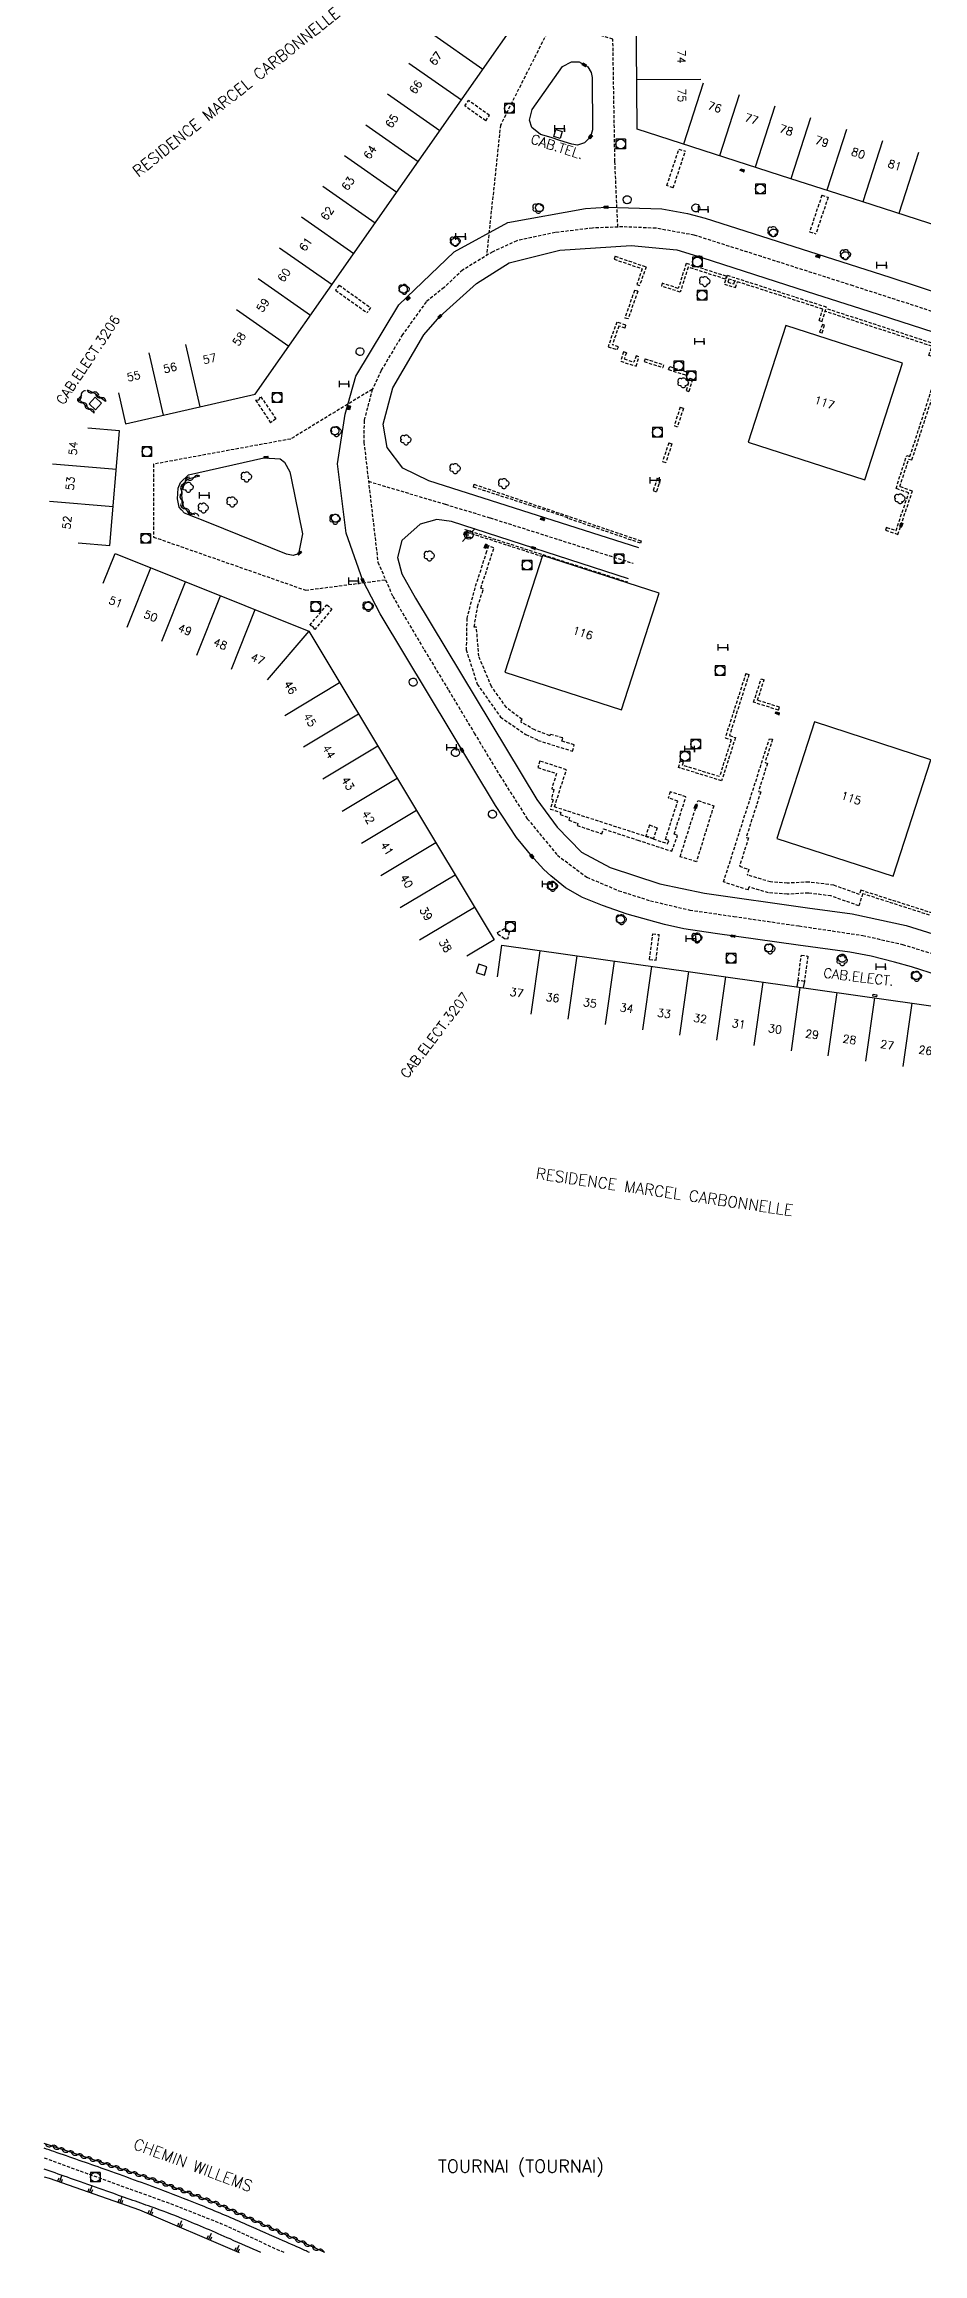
# Model space of a CAD drawing. Header units: millimetres. Extents: x 79000 to 80000, y 145000 to 146001.
# Drawn here: x 79000 to 79137.3, y 144999.8 to 145345 of the extents above; entities that cross this region are included whole.
import ezdxf
from ezdxf.enums import TextEntityAlignment as Align

# ---------------------------------------------------------------- set-up
doc = ezdxf.new("R2010")
doc.units = ezdxf.units.MM
doc.linetypes.add('DASHED', pattern=[0.75, 0.5, -0.25])
doc.layers.get('0').update_dxf_attribs({"linetype": 'CONTINUOUS'})
for name, color, linetype in [('W0001', 6, 'DASHED'), ('W0008', 7, 'CONTINUOUS'), ('W0100', 7, 'CONTINUOUS'), ('W0105', 7, 'CONTINUOUS'), ('W0112', 1, 'DASHED'), ('W0211', 2, 'CONTINUOUS'), ('W0300', 7, 'CONTINUOUS'), ('W0310', 3, 'CONTINUOUS'), ('W0400', 7, 'CONTINUOUS'), ('W0420', 7, 'CONTINUOUS'), ('W0471', 7, 'CONTINUOUS'), ('W0980', 7, 'CONTINUOUS'), ('W0984', 7, 'CONTINUOUS'), ('W0989', 7, 'CONTINUOUS'), ('W0991', 7, 'CONTINUOUS'), ('W1102', 7, 'CONTINUOUS'), ('W1474', 7, 'CONTINUOUS')]:
    doc.layers.add(name, color=color, linetype=linetype)
doc.styles.get("Standard").update_dxf_attribs({"font": 'romans.shx', "width": 0.85})

# ---------------------------------------------------------------- blocks, each defined once
blk = doc.blocks.new('T300')
for p, q in [((-0.8, 0.51), (-0.86, 0.34)), ((-0.86, 0.34), (-0.86, 0.17)), ((-0.86, 0.17), (-0.74, 0.06)), ((-0.69, 0.63), (-0.8, 0.51)), ((-0.8, -0.06), (-0.74, 0.06)), ((-0.74, 0.06), (-0.69, 0.11)), ((-0.57, 0.69), (-0.69, 0.63)), ((-0.46, 0.69), (-0.57, 0.69)), ((-0.29, 0.63), (-0.46, 0.69)), ((-0.29, 0.63), (-0.17, 0.74)), ((-0.23, 0.57), (-0.29, 0.63)), ((-0.17, 0.74), (-0.06, 0.8)), ((-0.06, 0.8), (0.06, 0.8)), ((0.06, 0.8), (0.23, 0.74)), ((0.23, 0.74), (0.34, 0.63)), ((0.34, 0.63), (0.4, 0.51)), ((0.46, 0.46), (0.34, 0.46)), ((0.4, 0.51), (0.4, 0.46)), ((0.57, 0.4), (0.46, 0.46)), ((0.57, 0.4), (0.69, 0.29)), ((0.69, 0.29), (0.74, 0.17)), ((0.74, 0.06), (0.69, -0.17)), ((0.74, 0.17), (0.74, 0.06)), ((-0.8, -0.17), (-0.8, -0.06)), ((-0.8, -0.23), (-0.8, -0.17)), ((-0.74, -0.34), (-0.8, -0.23)), ((-0.69, -0.4), (-0.74, -0.34)), ((-0.51, -0.46), (-0.69, -0.4)), ((-0.4, -0.46), (-0.51, -0.46)), ((-0.4, -0.46), (-0.34, -0.46)), ((-0.34, -0.46), (-0.34, -0.4)), ((-0.34, -0.51), (-0.34, -0.46)), ((-0.29, -0.63), (-0.34, -0.51)), ((-0.17, -0.74), (-0.29, -0.63)), ((-0.06, -0.8), (-0.17, -0.74)), ((0.06, -0.8), (-0.06, -0.8)), ((0.17, -0.74), (0.06, -0.8)), ((0.23, -0.69), (0.17, -0.74)), ((0.29, -0.46), (0.23, -0.46)), ((0.29, -0.63), (0.23, -0.69)), ((0.46, -0.4), (0.29, -0.46)), ((0.34, -0.51), (0.29, -0.63)), ((0.34, -0.51), (0.34, -0.46)), ((0.57, -0.34), (0.46, -0.4)), ((0.63, -0.29), (0.57, -0.34)), ((0.69, -0.17), (0.63, -0.29))]:
    blk.add_line(p, q)
blk = doc.blocks.new('t310o')
at = {"color": 0, "linetype": 'Continuous'}
for centre, start, end in [((-0.5, 0.38), 216.8699, 323.1304), ((0.5, -0.37), 36.8699, 143.1303)]:
    blk.add_arc(centre, 0.625, start, end, dxfattribs=at)
blk = doc.blocks.new('T400')
for p, q in [((-0.15, 0.3), (0.15, 0.3)), ((-0.15, -0.25), (-0.15, 0.3)), ((-0.15, 0.15), (0.15, 0.15)), ((-0.15, 0), (0.15, 0)), ((0.15, 0.3), (0.15, -0.25)), ((-0.15, -0.15), (0.15, -0.15)), ((-0.15, -0.25), (-0.15, -0.3)), ((-0.15, -0.3), (0.15, -0.3)), ((0.15, -0.3), (0.15, -0.25))]:
    blk.add_line(p, q)
blk = doc.blocks.new('T420')
for p, q in [((0.75, 0.75), (-0.75, 0.75)), ((-0.75, 0.75), (-0.75, -0.75)), ((0.75, 0.75), (0.75, -0.75)), ((0.75, -0.75), (-0.75, -0.75))]:
    blk.add_line(p, q)
blk.add_ellipse((0, 0), major_axis=(-0.53, 0.53), ratio=1, start_param=3.926991, end_param=10.210176)
blk = doc.blocks.new('T471')
for p, q in [((-0.333334, 0.333334), (-0.333334, -0.333334)), ((-0.333334, 0.333334), (0.333334, 0.333334)), ((-0.333334, 0), (0, 0)), ((0.500001, 0.500001), (1.000002, 1.000002)), ((-0.500001, -0.500001), (-1.000002, -1.000002)), ((-0.333334, -0.333334), (0.333334, -0.333334))]:
    blk.add_line(p, q)
blk.add_ellipse((0, 0), major_axis=(0.471405, 0.471405), ratio=1, start_param=5.4977871438, end_param=11.780972451)
blk = doc.blocks.new('t211o')
at = {"color": 0, "linetype": 'Continuous'}
for p, q in [((-0.29, 0.5), (-0.29, 0)), ((0, 1), (0, 0)), ((0.29, 0.5), (0.29, 0))]:
    blk.add_line(p, q, dxfattribs=at)
blk = doc.blocks.new('T1474')
at = {"color": 0, "linetype": 'Continuous', "flags": 128}
for points in [[(-0.75, -0.5), (-0.75, 0.5)], [(-0.75, 0), (0.75, 0)], [(0.75, 0), (0.75, -0.5), (0.75, 0.5)]]:
    blk.add_lwpolyline(points, dxfattribs=at)

msp = doc.modelspace()

# ---------------------------------------------------------------- linework, layer by layer
at = {"layer": 'W0001'}
for points in [[(79089.62, 145316.47), (79089.16, 145326.72), (79088.85, 145345.81), (79079.53, 145348.73), (79071.29, 145332.4), (79069.11, 145312.03)], [(79139.4, 145303.06), (79126.39, 145307.27), (79112.05, 145311.86), (79101.54, 145315.2), (79095.58, 145316.28), (79090.4, 145316.5), (79085.66, 145316.31), (79079.84, 145315.59), (79073.82, 145314.31), (79070.07, 145312.61), (79065.37, 145309.74), (79062.47, 145307.02), (79059.68, 145304.79), (79055.99, 145299.67), (79052.65, 145294.06), (79051.26, 145291.11), (79049.97, 145286.23), (79049.95, 145282.84), (79052.14, 145264.11), (79054.45, 145258.76), (79059.38, 145250.41), (79063.17, 145244.11), (79067.19, 145237.41), (79071.18, 145230.77), (79075.48, 145224.01), (79080.18, 145218.32), (79084.79, 145214.88), (79089.76, 145212.78), (79094.72, 145211.21), (79100.86, 145209.75), (79107.76, 145208.75), (79117.93, 145207.28), (79127.9, 145205.78), (79134.1, 145204.39), (79140.7, 145202.33)], [(79051.26, 145291.11), (79038.52, 145283.35), (79017.07, 145279.41), (79017.07, 145268.04), (79040.85, 145259.73), (79053.34, 145261.35)], [(79050.67, 145276.74), (79062.68, 145273.15), (79069.65, 145271.04), (79092, 145263.94)]]:
    msp.add_lwpolyline(points, dxfattribs=at)
at = {"layer": 'W0001', "flags": 128}
msp.add_lwpolyline([(79000, 145014.8), (79000.14, 145014.75), (79010.86, 145010.86), (79019.71, 145007.67), (79027.59, 145004.57), (79035.83, 145000.77), (79037.53, 145000)], dxfattribs=at)
at = {"layer": 'W0008'}
for points in [[(79080.56, 145330), (79079.2, 145330.43), (79077.52, 145330.95), (79076.21, 145332.02), (79075.83, 145333.15), (79076.25, 145334.85), (79080.96, 145341.57), (79082.36, 145342.29), (79083.57, 145342.27), (79084.91, 145341.52), (79085.44, 145340.63), (79085.59, 145339.82), (79085.65, 145331.66), (79085.35, 145330.58), (79084.43, 145329.64), (79083.3, 145329.28), (79082.42, 145329.4), (79080.56, 145330)], [(79139.71, 145199.54), (79135.48, 145200.88), (79132.82, 145201.64), (79129.2, 145202.56), (79125.86, 145203.16), (79117.82, 145204.27), (79104.83, 145206.07), (79099.92, 145206.81), (79096.89, 145207.5), (79091.1, 145209.1), (79087.21, 145210.45), (79084.12, 145211.72), (79081.46, 145213.23), (79079.14, 145215.08), (79078.06, 145216.11), (79076.48, 145217.79), (79073.79, 145221.09), (79070.49, 145226.07), (79060.05, 145243.46), (79052.49, 145256.04), (79049.76, 145261.26), (79047.18, 145268.63), (79045.8, 145279.46), (79047.02, 145287.21), (79048.67, 145293.15), (79055.42, 145304.3), (79064.04, 145312.59), (79072.45, 145317.16), (79084.56, 145319.35), (79087.79, 145319.57), (79096.52, 145319.29), (79100.52, 145318.58), (79103.24, 145317.83), (79132.1, 145308.61), (79145.1, 145304.35)], [(79092.91, 145266.33), (79060.09, 145276.84), (79056.03, 145278.78), (79053.6, 145282.04), (79052.98, 145285.66), (79054.47, 145291.34), (79059.31, 145299.61), (79061.81, 145302.49), (79067.55, 145307.66), (79072.64, 145310.87), (79080.57, 145312.86), (79091.72, 145313.6), (79098.86, 145312.89), (79102.74, 145311.71), (79119.2, 145306.41), (79128.84, 145303.31), (79140.61, 145299.51)], [(79021.11, 145272.71), (79020.85, 145274.02), (79020.94, 145275.69), (79021.28, 145276.57), (79022.57, 145277.74), (79034.33, 145280.41), (79036.85, 145280.27), (79037.54, 145279.72), (79038.37, 145278.2), (79038.59, 145277.22), (79040.34, 145268.51), (79039.71, 145265.4), (79038.89, 145265.17), (79037.88, 145265.36), (79025.6, 145270.33), (79021.93, 145271.78), (79021.46, 145272.31), (79021.11, 145272.71)], [(79091.3, 145261.53), (79063.66, 145270.47), (79061.32, 145270.76), (79058.76, 145270.06), (79055.87, 145267.49), (79055.19, 145264.83), (79055.88, 145262.3), (79058.02, 145258.49), (79076.94, 145227.03), (79080.14, 145222.71), (79083.96, 145218.82), (79088.44, 145216.4), (79096.17, 145213.86), (79103.14, 145212.37), (79119.23, 145210.12), (79126.21, 145209.15), (79134.68, 145207.35), (79138.81, 145206.03)]]:
    msp.add_lwpolyline(points, dxfattribs=at)
for points in [[(79041.46, 145000, 0.000096), (79040.72, 145000.34, 0.002463), (79037.35, 145001.86, 0.00147), (79031.68, 145004.36, 0.006532), (79024.98, 145007.19, 0.006871), (79018.55, 145009.7, 0.00248), (79014.11, 145011.34, 0.002337), (79009.39, 145013.04, 0.001864), (79001.52, 145015.78, 0.001029), (79000, 145016.3)], [(79033.86, 145000, 0.000282), (79029.05, 145002.13, 0.007667), (79021.62, 145005.29, 0.011818), (79016.72, 145007.15, 0.000151), (79013.44, 145008.31, -0.000136), (79009.79, 145009.59, -0.000073), (79005.06, 145011.26, 0.000089), (79001.22, 145012.61, 0.000934), (79000, 145013.04)]]:
    msp.add_lwpolyline(points, format="xyb", dxfattribs=at)
at = {"layer": 'W0100'}
for points in [[(79011.6, 145290.58), (79012.72, 145285.71), (79032.96, 145290.34), (79078.75, 145355.71), (79074.65, 145358.58)], [(79203.83, 145273), (79206.14, 145268.57), (79198.85, 145264.75), (79178.13, 145304.14), (79127.73, 145320.45), (79116.65, 145324.02), (79092.66, 145331.74), (79092.51, 145351.31), (79097.51, 145351.35)], [(79079.6, 145330.63), (79079.93, 145331.69), (79080.92, 145331.37), (79080.59, 145330.32), (79079.6, 145330.63)], [(79128.22, 145276.95), (79134.11, 145295.18), (79115.89, 145301.08), (79109.99, 145282.85), (79128.22, 145276.95)], [(79007.01, 145288.86), (79007.99, 145287.93), (79008.95, 145288.96), (79007.96, 145289.89), (79007.01, 145288.86)], [(79005.29, 145267.12), (79010.27, 145266.7), (79011.79, 145284.62), (79006.81, 145285.05)], [(79009.21, 145260.84), (79011.07, 145265.48), (79041.35, 145253.33), (79070.3, 145205.1), (79066.01, 145202.53)], [(79096.1, 145259.25), (79077.87, 145265.14), (79071.96, 145246.94), (79090.18, 145241.05), (79096.1, 145259.25)], [(79138.53, 145233.25), (79120.34, 145239.15), (79114.47, 145220.95), (79132.65, 145215.05), (79138.53, 145233.25)], [(79070.8, 145199.3), (79071.49, 145204.25), (79141.51, 145194.39), (79140.81, 145189.43)], [(79068.78, 145199.6), (79069.17, 145200.89), (79067.9, 145201.31), (79067.51, 145200.02), (79068.78, 145199.6)], [(79129.46, 145196.28), (79129.51, 145196.59), (79130.09, 145196.5), (79130.04, 145196.19), (79129.46, 145196.28)]]:
    msp.add_lwpolyline(points, dxfattribs=at)
at = {"layer": 'W0105'}
msp.add_line((79117.64, 145197.75), (79117.78, 145198.74), dxfattribs=at)
msp.add_lwpolyline([(79118.76, 145198.61), (79118.59, 145197.64)], dxfattribs=at)
at = {"layer": 'W0112'}
for p, q in [((79069.57, 145333.91), (79066.3, 145336.22)), ((79068.99, 145333.06), (79069.57, 145333.91)), ((79098.27, 145322.61), (79100.17, 145328.31)), ((79099.17, 145328.65), (79100.17, 145328.31)), ((79122.47, 145321.11), (79120.55, 145315.4)), ((79121.5, 145321.44), (79122.47, 145321.11)), ((79089.18, 145311.9), (79089.03, 145311.45)), ((79046.08, 145307.39), (79045.52, 145306.59)), ((79045.52, 145306.59), (79050.45, 145303.08)), ((79092.22, 145306.56), (79090.71, 145302.23)), ((79092.73, 145306.43), (79092.22, 145306.56)), ((79092.58, 145307.49), (79093.03, 145307.34)), ((79096.56, 145307.68), (79096.42, 145307.24)), ((79106.56, 145308.77), (79106.42, 145308.34)), ((79089.79, 145301), (79088.75, 145298.08)), ((79090.76, 145300.69), (79089.79, 145301)), ((79121.09, 145301.86), (79121.52, 145301.72)), ((79121.58, 145301.24), (79121.14, 145300.04)), ((79090.96, 145296.81), (79090.61, 145295.85)), ((79090.61, 145295.85), (79092.12, 145295.38)), ((79093.88, 145295.88), (79093.74, 145295.45)), ((79093.74, 145295.45), (79096.65, 145294.51)), ((79097.55, 145294.2), (79100.44, 145293.27)), ((79100.86, 145292.85), (79100.28, 145290.92)), ((79100.63, 145293.74), (79100.44, 145293.27)), ((79033.03, 145289.4), (79035.37, 145285.9)), ((79100.28, 145290.92), (79100.71, 145290.75)), ((79099.38, 145288.33), (79098.43, 145285.44)), ((79098.43, 145285.44), (79098.92, 145285.26)), ((79097.57, 145282.76), (79096.62, 145279.86)), ((79096.62, 145279.86), (79097.11, 145279.7)), ((79067.17, 145276.27), (79093.27, 145267.43)), ((79095.77, 145277.21), (79095.15, 145275.3)), ((79095.15, 145275.3), (79095.65, 145275.11)), ((79065.83, 145268.35), (79065.55, 145268.44)), ((79131.61, 145269.56), (79131.46, 145269.12)), ((79069.39, 145266.66), (79069.12, 145265.77)), ((79044.96, 145256.77), (79042.28, 145253.61)), ((79109.62, 145246.73), (79110.11, 145246.57)), ((79112.02, 145245.9), (79112.49, 145245.75)), ((79114.73, 145240.98), (79114.88, 145241.44)), ((79099.88, 145232.87), (79099.38, 145233.01)), ((79097.81, 145228.23), (79097.51, 145227.26)), ((79102.15, 145226.86), (79104.6, 145226.06)), ((79094.56, 145223.05), (79095.75, 145222.62)), ((79095.75, 145222.62), (79095.2, 145220.92)), ((79109.99, 145212.89), (79110.12, 145213.36)), ((79072.62, 145206.32), (79072.38, 145205.19)), ((79095.59, 145201.93), (79096.1, 145205.92)), ((79117.78, 145198.74), (79118.29, 145202.7)), ((79094.57, 145202.03), (79095.59, 145201.93)), ((79118.76, 145198.61), (79117.78, 145198.74))]:
    msp.add_line(p, q, dxfattribs=at)
for points in [[(79068.99, 145333.06), (79065.71, 145335.38), (79066.3, 145336.22)], [(79098.27, 145322.61), (79097.28, 145322.95), (79099.17, 145328.65)], [(79076.77, 145319.55), (79076.82, 145319.75), (79076.91, 145319.88), (79077.02, 145319.98), (79077.19, 145320.07), (79077.31, 145320.1), (79077.54, 145320.08), (79077.73, 145320), (79077.88, 145319.86), (79077.98, 145319.66), (79078.01, 145319.45), (79077.96, 145319.24), (79077.9, 145319.14), (79077.8, 145319.02), (79077.65, 145318.92), (79077.48, 145318.87), (79077.3, 145318.87), (79077.14, 145318.91), (79076.98, 145319.02), (79076.86, 145319.15), (79076.79, 145319.31), (79076.77, 145319.46), (79076.77, 145319.55)], [(79090.47, 145320.8), (79090.53, 145320.99), (79090.62, 145321.13), (79090.72, 145321.23), (79090.89, 145321.32), (79091.02, 145321.35), (79091.24, 145321.33), (79091.43, 145321.25), (79091.58, 145321.11), (79091.68, 145320.91), (79091.71, 145320.7), (79091.66, 145320.49), (79091.6, 145320.38), (79091.5, 145320.27), (79091.36, 145320.17), (79091.18, 145320.12), (79091.01, 145320.11), (79090.84, 145320.16), (79090.68, 145320.26), (79090.57, 145320.4), (79090.49, 145320.56), (79090.47, 145320.71), (79090.47, 145320.8)], [(79101.19, 145319.52), (79101.24, 145319.71), (79101.33, 145319.85), (79101.44, 145319.95), (79101.61, 145320.04), (79101.73, 145320.07), (79101.96, 145320.05), (79102.15, 145319.97), (79102.29, 145319.83), (79102.4, 145319.63), (79102.43, 145319.41), (79102.38, 145319.21), (79102.32, 145319.1), (79102.22, 145318.98), (79102.07, 145318.89), (79101.9, 145318.83), (79101.72, 145318.83), (79101.56, 145318.88), (79101.4, 145318.98), (79101.28, 145319.12), (79101.21, 145319.28), (79101.19, 145319.43), (79101.19, 145319.52)], [(79121.5, 145321.44), (79119.59, 145315.73), (79120.55, 145315.4)], [(79113.3, 145315.61), (79113.35, 145315.81), (79113.44, 145315.95), (79113.55, 145316.05), (79113.71, 145316.13), (79113.84, 145316.16), (79114.07, 145316.15), (79114.26, 145316.06), (79114.4, 145315.93), (79114.51, 145315.73), (79114.53, 145315.51), (79114.49, 145315.3), (79114.43, 145315.2), (79114.32, 145315.08), (79114.18, 145314.98), (79114.01, 145314.93), (79113.83, 145314.93), (79113.67, 145314.98), (79113.5, 145315.08), (79113.39, 145315.21), (79113.32, 145315.38), (79113.29, 145315.52), (79113.3, 145315.61)], [(79063.59, 145314.22), (79063.64, 145314.41), (79063.73, 145314.55), (79063.84, 145314.65), (79064.01, 145314.74), (79064.13, 145314.77), (79064.36, 145314.75), (79064.55, 145314.67), (79064.69, 145314.53), (79064.8, 145314.33), (79064.82, 145314.11), (79064.78, 145313.91), (79064.72, 145313.8), (79064.62, 145313.68), (79064.47, 145313.59), (79064.3, 145313.54), (79064.12, 145313.54), (79063.96, 145313.58), (79063.79, 145313.68), (79063.68, 145313.82), (79063.61, 145313.98), (79063.59, 145314.13), (79063.59, 145314.22)], [(79089.03, 145311.45), (79093.42, 145309.94), (79092.58, 145307.49)], [(79089.18, 145311.9), (79094.03, 145310.24), (79093.03, 145307.34)], [(79106.42, 145308.34), (79100.6, 145310.19), (79099.37, 145306.3), (79096.42, 145307.24)], [(79106.56, 145308.77), (79100.3, 145310.77), (79099.07, 145306.88), (79096.56, 145307.68)], [(79124.52, 145312.07), (79124.57, 145312.26), (79124.66, 145312.4), (79124.77, 145312.5), (79124.93, 145312.58), (79125.06, 145312.61), (79125.29, 145312.6), (79125.48, 145312.52), (79125.62, 145312.38), (79125.73, 145312.18), (79125.76, 145311.96), (79125.71, 145311.76), (79125.65, 145311.65), (79125.55, 145311.53), (79125.4, 145311.44), (79125.23, 145311.38), (79125.05, 145311.38), (79124.89, 145311.43), (79124.73, 145311.53), (79124.61, 145311.67), (79124.54, 145311.83), (79124.52, 145311.98), (79124.52, 145312.07)], [(79046.08, 145307.39), (79051, 145303.87), (79050.45, 145303.08)], [(79055.5, 145306.81), (79055.55, 145307.01), (79055.64, 145307.14), (79055.75, 145307.24), (79055.91, 145307.33), (79056.04, 145307.36), (79056.27, 145307.35), (79056.46, 145307.26), (79056.6, 145307.13), (79056.71, 145306.92), (79056.73, 145306.71), (79056.69, 145306.5), (79056.63, 145306.4), (79056.52, 145306.28), (79056.38, 145306.18), (79056.21, 145306.13), (79056.03, 145306.13), (79055.87, 145306.17), (79055.7, 145306.28), (79055.59, 145306.41), (79055.52, 145306.58), (79055.49, 145306.72), (79055.5, 145306.81)], [(79092.73, 145306.43), (79091.22, 145302.1), (79090.71, 145302.23)], [(79121.52, 145301.72), (79122.21, 145303.94), (79106.69, 145308.9), (79106.26, 145307.56), (79108, 145307.01), (79108.32, 145307.91)], [(79121.09, 145301.86), (79121.65, 145303.64), (79106.98, 145308.34), (79106.82, 145307.85), (79107.72, 145307.57), (79107.89, 145308.05)], [(79131.62, 145269.55), (79133.08, 145269.04), (79135.06, 145274.92), (79133.08, 145275.63), (79134.75, 145280.75), (79135.26, 145280.63), (79140.16, 145295.79), (79138.2, 145296.42), (79138.69, 145297.84), (79122.04, 145303.29)], [(79131.46, 145269.12), (79133.37, 145268.44), (79135.64, 145275.2), (79133.66, 145275.91), (79135.06, 145280.2), (79135.57, 145280.09), (79140.75, 145296.08), (79138.79, 145296.72), (79139.28, 145298.14), (79122.18, 145303.73)], [(79090.76, 145300.69), (79090.87, 145301.15), (79089.45, 145301.63), (79088.09, 145297.74), (79089.54, 145297.32), (79089.72, 145297.77), (79088.75, 145298.08)], [(79121.14, 145300.04), (79121.53, 145299.94), (79121.89, 145301.13), (79121.58, 145301.24)], [(79048.72, 145297.07), (79048.78, 145297.27), (79048.87, 145297.4), (79048.97, 145297.5), (79049.14, 145297.59), (79049.27, 145297.62), (79049.49, 145297.6), (79049.68, 145297.52), (79049.83, 145297.38), (79049.93, 145297.18), (79049.96, 145296.97), (79049.91, 145296.76), (79049.85, 145296.65), (79049.75, 145296.54), (79049.61, 145296.44), (79049.43, 145296.39), (79049.26, 145296.39), (79049.09, 145296.43), (79048.93, 145296.54), (79048.82, 145296.67), (79048.74, 145296.83), (79048.72, 145296.98), (79048.72, 145297.07)], [(79090.96, 145296.81), (79090.51, 145296.97), (79090.07, 145295.5), (79092.47, 145294.73), (79092.92, 145296.2), (79092.48, 145296.35), (79092.12, 145295.38)], [(79093.88, 145295.88), (79096.78, 145294.94), (79096.65, 145294.51)], [(79097.55, 145294.2), (79097.73, 145294.67), (79100.63, 145293.74)], [(79100.86, 145292.85), (79101.29, 145292.68), (79100.71, 145290.75)], [(79033.03, 145289.4), (79033.53, 145289.49), (79033.82, 145289.96), (79036.2, 145286.5), (79035.37, 145285.9)], [(79044.8, 145284.7), (79044.85, 145284.89), (79044.94, 145285.03), (79045.05, 145285.13), (79045.21, 145285.21), (79045.34, 145285.24), (79045.57, 145285.23), (79045.76, 145285.15), (79045.9, 145285.01), (79046.01, 145284.81), (79046.04, 145284.59), (79045.99, 145284.39), (79045.93, 145284.28), (79045.83, 145284.16), (79045.68, 145284.07), (79045.51, 145284.01), (79045.33, 145284.01), (79045.17, 145284.06), (79045.01, 145284.16), (79044.89, 145284.3), (79044.82, 145284.46), (79044.8, 145284.61), (79044.8, 145284.7)], [(79099.38, 145288.33), (79099.87, 145288.14), (79098.92, 145285.26)], [(79097.57, 145282.76), (79098.06, 145282.6), (79097.11, 145279.7)], [(79093.27, 145267.43), (79093.15, 145267.07), (79081.82, 145270.95), (79081.82, 145271.06), (79067.07, 145275.82), (79067.17, 145276.27)], [(79095.77, 145277.21), (79096.26, 145277.03), (79095.65, 145275.11)], [(79044.89, 145271.05), (79044.94, 145271.24), (79045.03, 145271.38), (79045.14, 145271.48), (79045.3, 145271.57), (79045.43, 145271.6), (79045.66, 145271.58), (79045.85, 145271.5), (79045.99, 145271.36), (79046.1, 145271.16), (79046.12, 145270.94), (79046.08, 145270.74), (79046.02, 145270.63), (79045.91, 145270.51), (79045.77, 145270.42), (79045.6, 145270.36), (79045.42, 145270.36), (79045.26, 145270.41), (79045.09, 145270.51), (79044.98, 145270.65), (79044.91, 145270.81), (79044.88, 145270.96), (79044.89, 145271.05)], [(79065.55, 145268.44), (79065.78, 145269.2), (79091.13, 145261.02)], [(79065.83, 145268.35), (79065.98, 145268.83), (79077.83, 145265.01)], [(79069.12, 145265.77), (79067.28, 145260.1), (79066.02, 145255.35), (79065.93, 145250.43), (79067.65, 145245.06), (79071.3, 145239.89), (79075.26, 145237.17), (79077.15, 145236.3)], [(79074.45, 145239.2), (79074.65, 145239.51), (79072.22, 145241.41), (79069.88, 145244.68), (79067.89, 145249.41), (79067.54, 145253.93), (79067.17, 145253.97), (79067.72, 145257.15), (79068.62, 145259.89), (79068.21, 145260.07), (79069.16, 145262.92), (79070.26, 145266.36), (79069.39, 145266.66)], [(79049.99, 145257.32), (79050.04, 145257.51), (79050.13, 145257.65), (79050.24, 145257.75), (79050.4, 145257.84), (79050.53, 145257.87), (79050.76, 145257.85), (79050.95, 145257.77), (79051.09, 145257.63), (79051.2, 145257.43), (79051.22, 145257.21), (79051.18, 145257.01), (79051.12, 145256.9), (79051.01, 145256.79), (79050.87, 145256.69), (79050.7, 145256.64), (79050.52, 145256.64), (79050.36, 145256.68), (79050.19, 145256.78), (79050.08, 145256.92), (79050.01, 145257.08), (79049.99, 145257.23), (79049.99, 145257.32)], [(79042.28, 145253.61), (79042.03, 145253.98), (79041.49, 145254.27), (79044.17, 145257.43), (79044.96, 145256.77)], [(79057.03, 145245.42), (79057.08, 145245.62), (79057.17, 145245.76), (79057.28, 145245.86), (79057.45, 145245.94), (79057.57, 145245.97), (79057.8, 145245.96), (79057.99, 145245.87), (79058.13, 145245.74), (79058.24, 145245.54), (79058.26, 145245.32), (79058.22, 145245.11), (79058.16, 145245.01), (79058.06, 145244.89), (79057.91, 145244.8), (79057.74, 145244.74), (79057.56, 145244.74), (79057.4, 145244.79), (79057.24, 145244.89), (79057.12, 145245.02), (79057.05, 145245.19), (79057.03, 145245.33), (79057.03, 145245.42)], [(79110.11, 145246.57), (79107.05, 145237.01), (79107.99, 145236.69), (79105.84, 145229.95), (79099.1, 145232.03), (79099.38, 145233.01)], [(79109.62, 145246.73), (79106.4, 145236.68), (79107.34, 145236.36), (79105.5, 145230.6), (79099.74, 145232.38), (79099.88, 145232.87)], [(79114.73, 145240.98), (79110.83, 145242.22), (79112.02, 145245.9)], [(79114.88, 145241.44), (79111.45, 145242.54), (79112.49, 145245.75)], [(79077.14, 145236.27), (79082.54, 145234.57), (79082.82, 145235.56), (79080.88, 145236.14), (79081.01, 145236.64), (79079.07, 145237.2), (79078.99, 145237), (79076.63, 145237.89), (79074.47, 145239.13)], [(79063.64, 145234.42), (79063.7, 145234.61), (79063.79, 145234.75), (79063.89, 145234.85), (79064.06, 145234.93), (79064.19, 145234.96), (79064.41, 145234.95), (79064.6, 145234.87), (79064.75, 145234.73), (79064.85, 145234.53), (79064.88, 145234.31), (79064.83, 145234.11), (79064.77, 145234), (79064.67, 145233.88), (79064.53, 145233.79), (79064.35, 145233.73), (79064.18, 145233.73), (79064.01, 145233.78), (79063.85, 145233.88), (79063.74, 145234.02), (79063.66, 145234.18), (79063.64, 145234.33), (79063.64, 145234.42)], [(79109.99, 145212.89), (79106.13, 145214.14), (79113.29, 145236.51), (79113.78, 145236.43), (79112.62, 145232.8), (79112.99, 145232.67), (79111.6, 145228.29), (79111.95, 145228.22), (79109.67, 145221.11), (79110.05, 145221.03), (79108.62, 145216.61), (79110.09, 145216.1), (79109.83, 145215.23)], [(79077.43, 145233.05), (79077.12, 145232.02), (79080.03, 145231.08), (79079.29, 145228.69), (79079.63, 145228.58), (79079.21, 145227.12), (79079.54, 145227), (79079.07, 145225.54), (79080.73, 145225.02), (79080.61, 145224.68), (79082.07, 145224.2), (79081.94, 145223.79), (79083.38, 145223.32), (79083.27, 145222.97), (79087.12, 145221.69), (79087.4, 145222.42), (79092.73, 145220.68)], [(79095.15, 145220.88), (79079.71, 145225.87), (79081.59, 145231.68), (79077.58, 145232.98)], [(79092.73, 145220.68), (79098.07, 145218.94), (79098.94, 145221.43), (79098.41, 145221.61), (79100.26, 145227.46), (79097.81, 145228.23)], [(79095.15, 145220.88), (79097.4, 145220.12), (79097.58, 145220.62), (79097.06, 145220.8), (79098.98, 145226.79), (79097.51, 145227.26)], [(79104.6, 145226.06), (79101.9, 145217.31), (79099.35, 145218.09), (79102.15, 145226.86)], [(79069.41, 145224.81), (79069.47, 145225.01), (79069.55, 145225.14), (79069.66, 145225.24), (79069.83, 145225.33), (79069.96, 145225.36), (79070.18, 145225.34), (79070.37, 145225.26), (79070.52, 145225.12), (79070.62, 145224.92), (79070.65, 145224.71), (79070.6, 145224.5), (79070.54, 145224.39), (79070.44, 145224.28), (79070.29, 145224.18), (79070.12, 145224.13), (79069.94, 145224.13), (79069.78, 145224.17), (79069.62, 145224.28), (79069.5, 145224.41), (79069.43, 145224.57), (79069.41, 145224.72), (79069.41, 145224.81)], [(79094.56, 145223.05), (79094, 145221.35), (79095.2, 145220.92)], [(79078.75, 145213.59), (79078.8, 145213.78), (79078.89, 145213.92), (79079, 145214.02), (79079.16, 145214.1), (79079.29, 145214.13), (79079.51, 145214.12), (79079.7, 145214.04), (79079.85, 145213.9), (79079.96, 145213.7), (79079.98, 145213.48), (79079.93, 145213.28), (79079.88, 145213.17), (79079.77, 145213.05), (79079.63, 145212.96), (79079.45, 145212.9), (79079.28, 145212.9), (79079.12, 145212.95), (79078.95, 145213.05), (79078.84, 145213.19), (79078.77, 145213.35), (79078.74, 145213.49), (79078.75, 145213.59)], [(79127.38, 145212.19), (79123.32, 145213.64), (79119.46, 145214.13), (79116.09, 145213.95), (79113.48, 145214.14), (79109.83, 145215.23)], [(79142.06, 145208.2), (79141.9, 145207.81), (79127.87, 145212.31), (79127.28, 145210.41), (79125.19, 145211.15), (79122.92, 145211.96), (79119.4, 145212.41), (79116.07, 145212.23), (79113.17, 145212.44), (79110.12, 145213.36)], [(79141.85, 145208.81), (79141.65, 145208.35), (79127.58, 145212.86), (79127.38, 145212.19)], [(79072.38, 145205.19), (79071.9, 145205.27), (79070.91, 145205.94), (79070.84, 145206.23), (79071.91, 145206.87), (79072.62, 145206.32)], [(79089.42, 145208.37), (79089.48, 145208.57), (79089.56, 145208.7), (79089.67, 145208.8), (79089.84, 145208.89), (79089.97, 145208.92), (79090.19, 145208.9), (79090.38, 145208.82), (79090.53, 145208.68), (79090.63, 145208.48), (79090.66, 145208.27), (79090.61, 145208.06), (79090.55, 145207.95), (79090.45, 145207.84), (79090.3, 145207.74), (79090.13, 145207.69), (79089.95, 145207.69), (79089.79, 145207.73), (79089.63, 145207.84), (79089.51, 145207.97), (79089.44, 145208.13), (79089.42, 145208.28), (79089.42, 145208.37)], [(79094.57, 145202.03), (79095.08, 145206.02), (79096.1, 145205.92)], [(79101.35, 145205.47), (79101.4, 145205.66), (79101.49, 145205.8), (79101.6, 145205.9), (79101.77, 145205.98), (79101.89, 145206.01), (79102.12, 145206), (79102.31, 145205.92), (79102.46, 145205.78), (79102.56, 145205.58), (79102.59, 145205.36), (79102.54, 145205.16), (79102.48, 145205.05), (79102.38, 145204.93), (79102.23, 145204.84), (79102.06, 145204.78), (79101.88, 145204.78), (79101.72, 145204.83), (79101.56, 145204.93), (79101.44, 145205.07), (79101.37, 145205.23), (79101.35, 145205.38), (79101.35, 145205.47)], [(79112.57, 145203.9), (79112.62, 145204.09), (79112.71, 145204.23), (79112.82, 145204.33), (79112.99, 145204.42), (79113.11, 145204.45), (79113.34, 145204.43), (79113.53, 145204.35), (79113.67, 145204.21), (79113.78, 145204.01), (79113.81, 145203.8), (79113.76, 145203.59), (79113.7, 145203.48), (79113.6, 145203.36), (79113.45, 145203.27), (79113.28, 145203.22), (79113.1, 145203.21), (79112.94, 145203.26), (79112.78, 145203.36), (79112.66, 145203.5), (79112.59, 145203.66), (79112.57, 145203.81), (79112.57, 145203.9)], [(79118.29, 145202.7), (79119.31, 145202.57), (79118.76, 145198.61)], [(79124.06, 145202.31), (79124.12, 145202.5), (79124.2, 145202.64), (79124.31, 145202.74), (79124.48, 145202.82), (79124.6, 145202.85), (79124.83, 145202.84), (79125.02, 145202.76), (79125.17, 145202.62), (79125.27, 145202.42), (79125.3, 145202.2), (79125.25, 145202), (79125.19, 145201.89), (79125.09, 145201.77), (79124.94, 145201.68), (79124.77, 145201.62), (79124.59, 145201.62), (79124.43, 145201.67), (79124.27, 145201.77), (79124.15, 145201.91), (79124.08, 145202.07), (79124.06, 145202.21), (79124.06, 145202.31)], [(79135.6, 145199.58), (79135.66, 145199.78), (79135.75, 145199.91), (79135.85, 145200.01), (79136.02, 145200.1), (79136.15, 145200.13), (79136.37, 145200.11), (79136.56, 145200.03), (79136.71, 145199.89), (79136.81, 145199.69), (79136.84, 145199.48), (79136.79, 145199.27), (79136.74, 145199.16), (79136.63, 145199.05), (79136.49, 145198.95), (79136.31, 145198.9), (79136.14, 145198.9), (79135.97, 145198.94), (79135.81, 145199.05), (79135.7, 145199.18), (79135.62, 145199.34), (79135.6, 145199.49), (79135.6, 145199.58)]]:
    msp.add_lwpolyline(points, dxfattribs=at)
at = {"layer": 'W0211'}
msp.add_lwpolyline([(79000, 145011.85), (79000.8, 145011.62), (79014.89, 145006.68), (79030.45, 145000)], dxfattribs=at)
at = {"layer": 'W0310'}
for points in [[(79007.83, 145287.37), (79005.35, 145289.58), (79005.88, 145290.2)], [(79006.7, 145291.03), (79007.98, 145290.45), (79009.56, 145289.26)], [(79024.31, 145277.54), (79022.45, 145277.07), (79021.7, 145276.3), (79021.43, 145275.27), (79021.48, 145273.48), (79021.78, 145272.73), (79022.43, 145272.05), (79023.5, 145271.55)]]:
    msp.add_lwpolyline(points, dxfattribs=at)
at = {"layer": 'W0310', "flags": 128}
msp.add_lwpolyline([(79043.82, 145000), (79039.14, 145002.16), (79026.83, 145007.75), (79016.54, 145011.59), (79000, 145017.03)], dxfattribs=at)
at = {"layer": 'W1102'}
for p, q in [((79060.36, 145346.88), (79068.55, 145341.14)), ((79056.99, 145342.08), (79065.18, 145336.34)), ((79053.62, 145337.27), (79061.81, 145331.53)), ((79102.6, 145339.53), (79092.6, 145339.46)), ((79102.96, 145338.93), (79099.89, 145329.41)), ((79108.56, 145337.13), (79105.49, 145327.61)), ((79114.14, 145335.33), (79111.07, 145325.81)), ((79119.72, 145333.54), (79116.65, 145324.02)), ((79050.25, 145332.45), (79058.44, 145326.72)), ((79125.36, 145331.73), (79122.29, 145322.21)), ((79046.9, 145327.66), (79055.09, 145321.93)), ((79130.97, 145329.92), (79127.89, 145320.4)), ((79136.6, 145328.09), (79133.53, 145318.58)), ((79043.53, 145322.86), (79051.72, 145317.13)), ((79040.18, 145318.08), (79048.37, 145312.34)), ((79036.78, 145313.23), (79044.97, 145307.49)), ((79033.42, 145308.43), (79041.61, 145302.69)), ((79030.04, 145303.6), (79038.23, 145297.86)), ((79016.34, 145296.8), (79018.57, 145287.05)), ((79022.1, 145298.12), (79024.34, 145288.37)), ((79001.32, 145279.46), (79011.28, 145278.62)), ((79000.82, 145273.63), (79010.79, 145272.78)), ((79012.95, 145253.95), (79016.68, 145263.23)), ((79018.37, 145251.77), (79022.1, 145261.05)), ((79023.84, 145249.58), (79027.56, 145258.86)), ((79029.26, 145247.41), (79032.98, 145256.69)), ((79041.35, 145253.33), (79034.86, 145245.72)), ((79037.59, 145240.17), (79046.16, 145245.32)), ((79040.52, 145235.28), (79049.1, 145240.42)), ((79043.54, 145230.25), (79052.11, 145235.4)), ((79046.56, 145225.23), (79055.13, 145230.37)), ((79049.56, 145220.21), (79058.14, 145225.36)), ((79052.6, 145215.16), (79061.17, 145220.31)), ((79055.62, 145210.13), (79064.19, 145215.28)), ((79058.64, 145205.09), (79067.22, 145210.23)), ((79076.08, 145193.5), (79077.47, 145203.41)), ((79081.87, 145192.69), (79083.26, 145202.59)), ((79087.69, 145191.87), (79089.08, 145201.77)), ((79093.51, 145191.05), (79094.91, 145200.95)), ((79099.3, 145190.23), (79100.69, 145200.14)), ((79105.1, 145189.42), (79106.5, 145199.32)), ((79110.92, 145188.6), (79112.31, 145198.5)), ((79116.74, 145187.78), (79118.13, 145197.68)), ((79122.49, 145186.97), (79123.88, 145196.87)), ((79128.36, 145186.14), (79129.76, 145196.04)), ((79134.18, 145185.32), (79135.58, 145195.22))]:
    msp.add_line(p, q, dxfattribs=at)

# ---------------------------------------------------------------- block references
at = {"layer": 'W0211'}
for p, rotation in [((79002.37, 145011.07), 340.6697500447741), ((79007.09, 145009.42), 340.6697500448774), ((79011.8, 145007.76), 340.6697500448884), ((79016.48, 145006), 336.7555756084149), ((79021.07, 145004.03), 336.7555756080287), ((79025.67, 145002.05), 336.7555756083283), ((79030, 145000.19), 336.7555756087322)]:
    msp.add_blockref('t211o', p, dxfattribs=dict(at, rotation=rotation))
at = {"layer": 'W0300'}
for p in [(79077.21, 145319.37), (79113.9, 145315.76), (79064.26, 145314.22), (79125.21, 145312.14), (79056.26, 145306.72), (79103.23, 145307.95), (79099.85, 145292.12), (79045.67, 145284.5), (79056.54, 145283.2), (79031.64, 145277.42), (79064.24, 145278.72), (79022.52, 145275.8), (79071.84, 145276.38), (79133.73, 145274.01), (79024.9, 145272.56), (79029.4, 145273.51), (79045.49, 145270.81), (79060.2, 145265.08), (79050.65, 145257.18), (79079.45, 145213.45), (79090.2, 145208.25), (79102.02, 145205.4), (79113.42, 145203.68), (79124.7, 145201.85), (79136.31, 145199.4)]:
    msp.add_blockref('T300', p, dxfattribs=at)
at = {"layer": 'W0310'}
for p, rotation in [((79005.8, 145290.1), 49.1995464389197), ((79005.97, 145289.04), 138.2835272726012), ((79007.09, 145288.04), 138.2835272726012), ((79007.61, 145290.62), 335.5695808464179), ((79008.85, 145289.79), 322.9105211015123), ((79021.44, 145275.33), 255.1338911525333), ((79022.04, 145276.65), 225.6444748693978), ((79021.47, 145273.83), 271.886646657152), ((79023.34, 145277.29), 194.086846439517), ((79022.02, 145272.48), 314.2268505066189), ((79023.25, 145271.67), 334.5010035931102), ((79001.13, 145016.66), 161.8003571293224), ((79002.35, 145016.26), 161.8003571293224), ((79003.77, 145015.79), 161.8003571293224), ((79005.2, 145015.32), 161.8003571293224), ((79006.62, 145014.85), 161.8003571293224), ((79008.05, 145014.39), 161.8003571293224), ((79009.47, 145013.92), 161.8003571293224), ((79010.9, 145013.45), 161.8003571293224), ((79012.32, 145012.98), 161.8003571293224), ((79013.75, 145012.51), 161.8003571293224), ((79015.17, 145012.04), 161.8003571293224), ((79016.59, 145011.57), 159.5122998636921), ((79018, 145011.05), 159.5122998636921), ((79019.4, 145010.52), 159.5122998636921), ((79020.81, 145010), 159.5122998636921), ((79022.21, 145009.47), 159.5122998636921), ((79023.62, 145008.95), 159.5122998636921), ((79025.03, 145008.42), 159.5122998636921), ((79026.43, 145007.9), 159.5122998636921), ((79027.81, 145007.3), 155.5887586321713), ((79029.17, 145006.68), 155.5887586321713), ((79030.54, 145006.06), 155.5887586321713), ((79031.9, 145005.44), 155.5887586321713), ((79033.27, 145004.82), 155.5887586321713), ((79034.64, 145004.2), 155.5887586321713), ((79036, 145003.58), 155.5887586321713), ((79037.37, 145002.96), 155.5887586321713), ((79038.73, 145002.35), 155.5887586321713), ((79040.1, 145001.72), 155.2211275544147), ((79041.46, 145001.09), 155.2211275544147), ((79042.82, 145000.46), 155.2211275544147)]:
    msp.add_blockref('t310o', p, dxfattribs=dict(at, rotation=rotation))
at = {"layer": 'W0400'}
for p, rotation in [((79084.38, 145341.82), 61.0734389696951), ((79085.34, 145330.59), 321.1561025252653), ((79109.09, 145325.33), 71.45427181944008), ((79087.79, 145319.57), 90), ((79102.46, 145311.8), 73.20502577883104), ((79120.88, 145311.88), 72.52127170466497), ((79056.87, 145305.29), 132.9299602608912), ((79061.81, 145302.49), 133.4305366923283), ((79047.62, 145288.23), 164.7819473396457), ((79034.67, 145280.49), 90), ((79077.89, 145270.83), 72.23657498709267), ((79133.9, 145269.93), 341.060169382614), ((79039.89, 145265.54), 308.6009732852619), ((79069, 145266.6), 159.9168019296726), ((79076.45, 145266.33), 72.19202424576272), ((79049.76, 145261.26), 22.50877166770987), ((79114.57, 145240.49), 72.13034624169568), ((79065.27, 145234.77), 31.07398432031419), ((79101.81, 145225.92), 160.7546402762929), ((79076.18, 145218.16), 39.21987432272936), ((79107.63, 145205.68), 82.18696100806926)]:
    msp.add_blockref('T400', p, dxfattribs=dict(at, rotation=rotation))
at = {"layer": 'W0420'}
for p in [(79072.67, 145335.01), (79090.07, 145329.43), (79111.87, 145322.43), (79102.04, 145311.01), (79102.77, 145305.81), (79099.11, 145294.78), (79101.08, 145293.22), (79036.37, 145289.8), (79095.8, 145284.38), (79016.04, 145281.38), (79015.87, 145267.81), (79075.43, 145263.64), (79089.82, 145264.63), (79042.4, 145257.15), (79105.57, 145247.16), (79100.11, 145233.79), (79101.79, 145235.67), (79072.81, 145207.14), (79107.32, 145202.2), (79007.99, 145011.79)]:
    msp.add_blockref('T420', p, dxfattribs=at)
at = {"layer": 'W0471'}
msp.add_blockref('T471', (79066.33, 145268.36), dxfattribs=at)
at = {"layer": 'W1474'}
for p in [(79080.52, 145331.86), (79102.98, 145319.22), (79065.08, 145314.99), (79130.82, 145310.51), (79102.38, 145298.61), (79046.87, 145291.96), (79025.01, 145274.57), (79095.4, 145276.9), (79048.33, 145261.19), (79106.04, 145250.8), (79063.64, 145235.17), (79100.84, 145234.93), (79078.59, 145213.83), (79101.06, 145205.3), (79130.71, 145200.9)]:
    msp.add_blockref('T1474', p, dxfattribs=at)

# ---------------------------------------------------------------- texts
at = {"layer": 'W0980'}
msp.add_text('TOURNAI (TOURNAI)', height=2, dxfattribs=at).set_placement((79074.48, 145013.36), align=Align.MIDDLE)
at = {"layer": 'W0984'}
for s, rotation, p in [('CAB.TEL.', 342.385, (79080.15, 145329.02)), ('CAB.ELECT.3206', 56.4798, (79006.86, 145295.73)), ('CAB.ELECT.', 353.0961, (79127.24, 145199.31)), ('CAB.ELECT.3207', 52.5494, (79061.04, 145190.21))]:
    msp.add_text(s, height=1.5, rotation=rotation, dxfattribs=at).set_placement(p, align=Align.MIDDLE)
at = {"layer": 'W0989'}
for s, rotation, p in [('RESIDENCE MARCEL CARBONNELLE', 38.6894, (79030, 145337.56)), ('RESIDENCE MARCEL CARBONNELLE', 351.727, (79096.91, 145165.73)), ('CHEMIN WILLEMS', 339.6839, (79023.26, 145013.68))]:
    msp.add_text(s, height=1.75, rotation=rotation, dxfattribs=at).set_placement(p, align=Align.MIDDLE)
at = {"layer": 'W0991'}
for s, rotation, p in [('67', 54.9863, (79061.16, 145342.8)), ('74', 270.4295, (79099.57, 145343.08)), ('66', 54.9863, (79058.05, 145338.35)), ('75', 270.4243, (79099.62, 145337.06)), ('65', 54.9865, (79054.32, 145333.03)), ('76', 342.1569, (79104.75, 145335.2)), ('77', 342.1561, (79110.51, 145333.35)), ('78', 342.1564, (79115.94, 145331.6)), ('79', 342.0967, (79121.51, 145329.82)), ('64', 54.9866, (79050.9, 145328.15)), ('80', 342.0963, (79127.19, 145327.99)), ('81', 342.0681, (79132.89, 145326.14)), ('63', 54.9866, (79047.48, 145323.27)), ('62', 54.9866, (79044.21, 145318.6)), ('61', 54.9863, (79040.84, 145313.79)), ('60', 54.9865, (79037.47, 145308.97)), ('59', 54.9863, (79034.17, 145304.27)), ('58', 54.9862, (79030.46, 145298.98)), ('57', 12.8965, (79025.84, 145295.89)), ('55', 12.8958, (79013.97, 145293.18)), ('56', 12.8982, (79019.66, 145294.48)), ('117', 342.0568, (79121.91, 145289.05)), ('54', 85.1596, (79004.53, 145281.89)), ('53', 85.1562, (79004.07, 145276.42)), ('52', 85.1562, (79003.55, 145270.31)), ('51', 338.1379, (79011.18, 145257.89)), ('50', 338.141, (79016.65, 145255.69)), ('49', 338.1411, (79022, 145253.55)), ('48', 338.1408, (79027.52, 145251.33)), ('116', 342.0862, (79084.15, 145253.05)), ('47', 338.1399, (79033.38, 145248.98)), ('46', 300.9761, (79038.46, 145244.54)), ('45', 300.9723, (79041.5, 145239.47)), ('44', 300.9723, (79044.48, 145234.51)), ('43', 300.9706, (79047.46, 145229.54)), ('115', 342.0369, (79126.08, 145227.24)), ('42', 300.97, (79050.63, 145224.26)), ('41', 300.9703, (79053.56, 145219.38)), ('40', 300.971, (79056.62, 145214.28)), ('39', 300.9708, (79059.68, 145209.19)), ('38', 300.971, (79062.68, 145204.2)), ('37', 351.9842, (79073.82, 145196.85)), ('36', 351.9821, (79079.43, 145196.06)), ('35', 351.9829, (79085.28, 145195.24)), ('34', 351.9838, (79091.01, 145194.43)), ('33', 351.9838, (79096.85, 145193.61)), ('32', 351.9832, (79102.49, 145192.81)), ('31', 351.9828, (79108.52, 145191.96)), ('30', 351.9823, (79114.19, 145191.17)), ('29', 351.9819, (79119.97, 145190.35)), ('28', 351.9814, (79125.82, 145189.53)), ('27', 351.9816, (79131.71, 145188.7)), ('26', 351.9816, (79137.68, 145187.85))]:
    msp.add_text(s, height=1.25, rotation=rotation, dxfattribs=at).set_placement(p, align=Align.MIDDLE)

doc.saveas('drawing.dxf')
